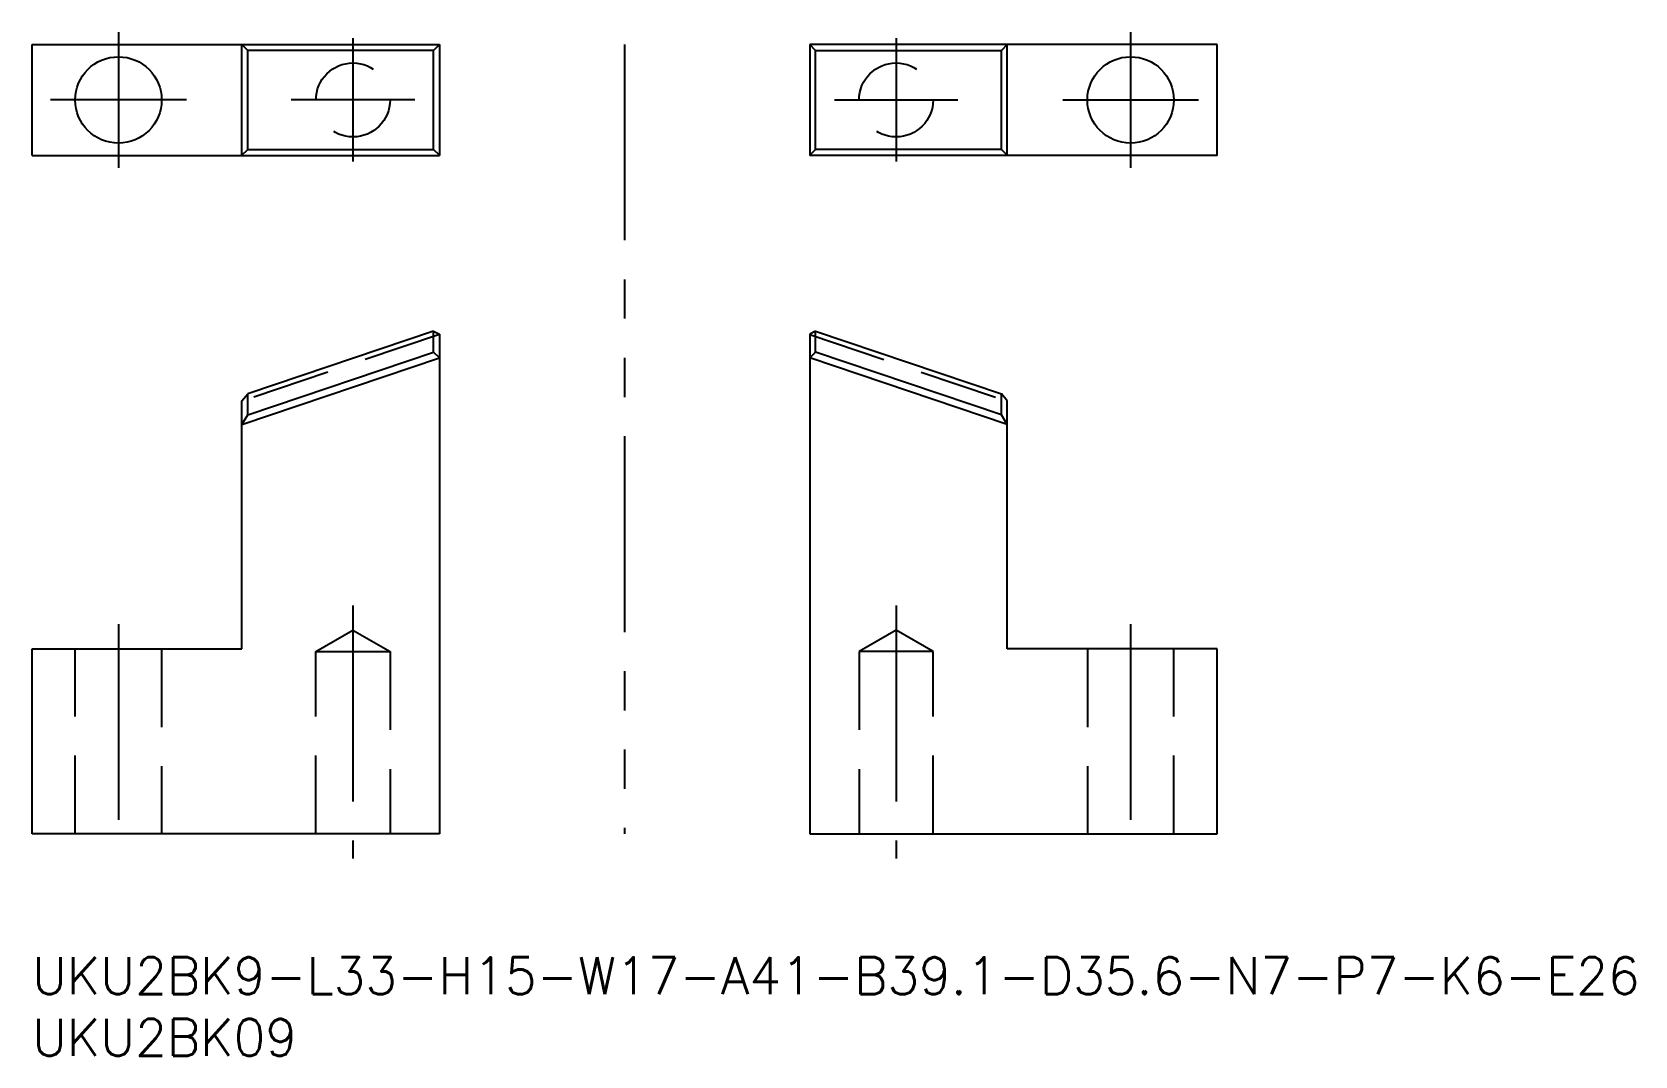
# Model space of a CAD drawing. Extents: x 0 to 130, y -8 to 75.
import ezdxf

# ---------------------------------------------------------------- set-up
doc = ezdxf.new("R2010")
doc.units = 0
doc.header["$LTSCALE"] = 0.5
for name, pattern in [('CENTER', [50.8, 31.75, -6.35, 6.35, -6.35]), ('DASHED', [19.05, 12.7, -6.35]), ('PHANTOM', [63.5, 31.75, -6.35, 6.35, -6.35, 6.35, -6.35])]:
    doc.linetypes.add(name, pattern=pattern)
for name, color, linetype in [('MSM_CENTER', 1, 'CENTER'), ('MSM_CONTINUOUS', 7, 'CONTINUOUS'), ('MSM_DASHED', 4, 'DASHED'), ('MSM_IMAGINARY', 6, 'PHANTOM'), ('MSM_PART_NUMBER', 7, 'CONTINUOUS')]:
    doc.layers.add(name, color=color, linetype=linetype)
doc.styles.get("Standard").update_dxf_attribs({"font": 'txt.shx', "height": 1, "bigfont": 'bigfont.shx'})

# ---------------------------------------------------------------- blocks, each defined once
blk = doc.blocks.new('*U40')
at = {"layer": 'MSM_PART_NUMBER'}
blk.add_text('UKU2BK9-L33-H15-W17-A41-B39.1-D35.6-N7-P7-K6-E26', height=3, dxfattribs=at).set_placement((0, -3))
blk = doc.blocks.new('*U41')
at = {"layer": 'MSM_PART_NUMBER'}
blk.add_text('UKU2BK09', height=3, dxfattribs=at).set_placement((0, -8))

msp = doc.modelspace()

# ---------------------------------------------------------------- linework, layer by layer
at = {"layer": 'MSM_CENTER'}
for p, q in [((7, 74.98), (7, 63.98)), ((26, 74.48), (26, 64.48)), ((70, 74.48), (70, 64.48)), ((89, 74.98), (89, 63.98)), ((12.5, 69.48), (1.5, 69.48)), ((31, 69.48), (21, 69.48)), ((65, 69.48), (75, 69.48)), ((83.5, 69.48), (94.5, 69.48)), ((26, 28.5), (26, 8)), ((70, 28.5), (70, 8)), ((7, 27), (7, 8)), ((89, 27), (89, 8))]:
    msp.add_line(p, q, dxfattribs=at)
at = {"layer": 'MSM_CONTINUOUS'}
for p, q in [((0, 73.98), (33, 73.98)), ((0, 64.98), (0, 73.98)), ((17, 64.98), (17, 73.98)), ((17, 73.97), (17.47, 73.49)), ((17.47, 65.47), (17.47, 73.49)), ((32.53, 73.49), (17.47, 73.49)), ((32.53, 73.49), (33, 73.97)), ((32.53, 65.47), (32.53, 73.49)), ((33, 73.98), (33, 64.98)), ((96, 73.98), (63, 73.98)), ((63, 73.98), (63, 64.98)), ((63.47, 73.49), (63, 73.97)), ((63.47, 65.47), (63.47, 73.49)), ((63.47, 73.49), (78.53, 73.49)), ((79, 73.97), (78.53, 73.49)), ((78.53, 65.47), (78.53, 73.49)), ((79, 64.98), (79, 73.98)), ((96, 64.98), (96, 73.98)), ((0, 64.98), (33, 64.98)), ((17, 65), (17.47, 65.47)), ((17.47, 65.47), (32.53, 65.47)), ((33, 65), (32.53, 65.47)), ((63, 65), (63.47, 65.47)), ((96, 64.98), (63, 64.98)), ((78.53, 65.47), (63.47, 65.47)), ((79, 65), (78.53, 65.47)), ((32.53, 50.74), (17.47, 45.66)), ((32.53, 49.04), (32.53, 50.74)), ((32.53, 50.74), (33, 50.49)), ((63.47, 50.74), (63, 50.49)), ((63.47, 50.74), (78.53, 45.66)), ((63.47, 49.04), (63.47, 50.74)), ((33, 50.49), (33, 10)), ((63, 50.49), (63, 10)), ((17, 43.17), (33, 48.57)), ((17.47, 43.96), (32.53, 49.04)), ((33, 48.59), (32.53, 49.04)), ((63, 48.59), (63.47, 49.04)), ((79, 43.17), (63, 48.57)), ((78.53, 43.96), (63.47, 49.04)), ((17, 45.09), (17.47, 45.66)), ((17.47, 43.96), (17.47, 45.66)), ((79, 45.09), (78.53, 45.66)), ((78.53, 43.96), (78.53, 45.66)), ((17, 25), (17, 45.09)), ((79, 25), (79, 45.09)), ((17, 43.19), (17.47, 43.96)), ((79, 43.19), (78.53, 43.96)), ((0, 10), (0, 25)), ((0, 25), (17, 25)), ((96, 25), (79, 25)), ((96, 10), (96, 25)), ((33, 10), (0, 10)), ((63, 10), (96, 10))]:
    msp.add_line(p, q, dxfattribs=at)
for centre in [(7, 69.48), (89, 69.48)]:
    msp.add_circle(centre, 3.5, dxfattribs=at)
at = {"layer": 'MSM_DASHED'}
for p, q in [((33, 50.47), (17, 45.07)), ((63, 50.47), (79, 45.07)), ((23, 24.77), (26, 26.5)), ((26, 26.5), (29, 24.77)), ((70, 26.5), (67, 24.77)), ((73, 24.77), (70, 26.5)), ((3.5, 10), (3.5, 25)), ((10.5, 25), (10.5, 10)), ((23, 10), (23, 24.77)), ((23, 24.77), (29, 24.77)), ((29, 24.77), (29, 10)), ((67, 24.77), (67, 10)), ((73, 24.77), (67, 24.77)), ((73, 10), (73, 24.77)), ((85.5, 25), (85.5, 10)), ((92.5, 10), (92.5, 25))]:
    msp.add_line(p, q, dxfattribs=at)
for centre in [(26, 69.48), (70, 69.48)]:
    msp.add_circle(centre, 3, dxfattribs=at)
at = {"layer": 'MSM_IMAGINARY'}
msp.add_line((48, 73.98), (48, 10), dxfattribs=at)

# ---------------------------------------------------------------- block references
at = {"layer": 'MSM_CONTINUOUS'}
for name in ['*U40', '*U41']:
    msp.add_blockref(name, (0, 0), dxfattribs=at)

doc.saveas('drawing.dxf')
